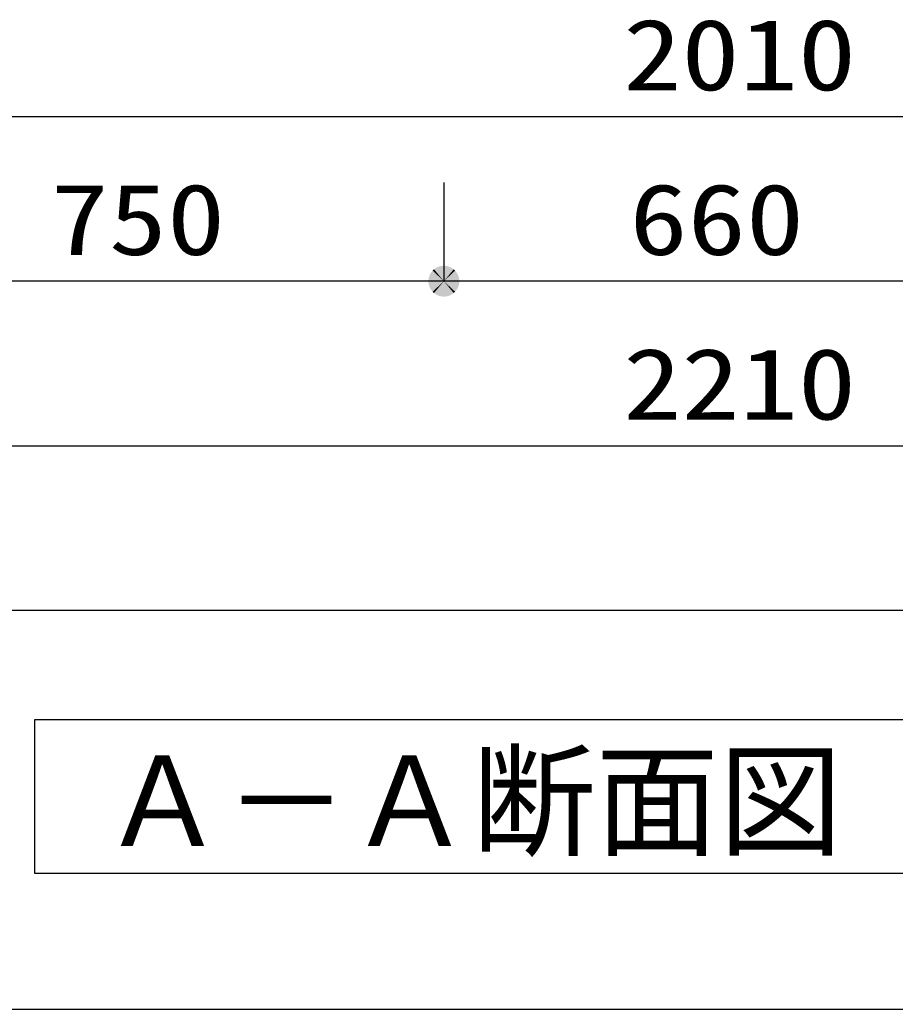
# Model space of a CAD drawing. Units: millimetres, scale not verified. Extents: x -8910 to 8910, y -6308 to 6308.
# Drawn here: x -6024 to -4961, y -5056 to -3854 of the extents above; entities that cross this region are included whole.
import ezdxf
from ezdxf.enums import TextEntityAlignment as Align

# ---------------------------------------------------------------- set-up
doc = ezdxf.new("R2010")
doc.units = ezdxf.units.MM
doc.header["$LTSCALE"] = 30
for name, color, linetype, lineweight in [('0-0_空気管', 3, 'Continuous', 25), ('0-4_00クル-フ-6寸法', 132, 'Continuous', 25), ('1-5_Axis_waku', 7, 'Continuous', 25)]:
    doc.layers.add(name, color=color, linetype=linetype, lineweight=lineweight)
doc.styles.add('ＭＳ ゴシック', font='')
doc.styles.get('ＭＳ ゴシック').set_extended_font_data('MS Gothic')

msp = doc.modelspace()

# ---------------------------------------------------------------- linework, layer by layer
at = {"layer": '0-0_空気管'}
msp.add_lwpolyline([(-3976.95, -4705.1), (-6006.27, -4705.1), (-6006.27, -4891.41), (-3976.95, -4891.41)], close=True, dxfattribs=at)
at = {"layer": '0-4_00クル-フ-6寸法', "color": 4}
for p, q in [((-6158.91, -3971.98), (-4148.91, -3971.98)), ((-5508.91, -4051.98), (-5508.91, -4171.98)), ((-5508.91, -4051.98), (-5508.91, -4171.98)), ((-5508.91, -4171.98), (-6258.91, -4171.98)), ((-4848.91, -4171.98), (-5508.91, -4171.98)), ((-6258.91, -4371.98), (-4048.91, -4371.98)), ((-3318.91, -4571.98), (-6258.91, -4571.98))]:
    msp.add_line(p, q, dxfattribs=at)
at = {"layer": '0-4_00クル-フ-6寸法'}
for points in [[(-5508.91, -4171.98), (-5524.08, -4160.95), (-5522.58, -4159.14)], [(-5508.91, -4171.98), (-5524.08, -4160.95), (-5522.58, -4159.14)], [(-5508.91, -4171.98), (-5522.58, -4159.14), (-5520.86, -4157.53)], [(-5508.91, -4171.98), (-5522.58, -4159.14), (-5520.86, -4157.53)], [(-5508.91, -4171.98), (-5520.86, -4157.53), (-5518.96, -4156.14)], [(-5508.91, -4171.98), (-5520.86, -4157.53), (-5518.96, -4156.14)], [(-5508.91, -4171.98), (-5518.96, -4156.14), (-5516.9, -4155.01)], [(-5508.91, -4171.98), (-5518.96, -4156.14), (-5516.9, -4155.01)], [(-5508.91, -4171.98), (-5516.9, -4155.01), (-5514.71, -4154.14)], [(-5508.91, -4171.98), (-5516.9, -4155.01), (-5514.71, -4154.14)], [(-5508.91, -4171.98), (-5514.71, -4154.14), (-5512.43, -4153.56)], [(-5508.91, -4171.98), (-5514.71, -4154.14), (-5512.43, -4153.56)], [(-5508.91, -4171.98), (-5512.43, -4153.56), (-5510.09, -4153.26)], [(-5508.91, -4171.98), (-5512.43, -4153.56), (-5510.09, -4153.26)], [(-5508.91, -4171.98), (-5510.09, -4153.26), (-5507.74, -4153.26)], [(-5508.91, -4171.98), (-5510.09, -4153.26), (-5507.74, -4153.26)], [(-5508.91, -4171.98), (-5507.74, -4153.26), (-5505.4, -4153.56)], [(-5508.91, -4171.98), (-5507.74, -4153.26), (-5505.4, -4153.56)], [(-5508.91, -4171.98), (-5505.4, -4153.56), (-5503.12, -4154.14)], [(-5508.91, -4171.98), (-5505.4, -4153.56), (-5503.12, -4154.14)], [(-5508.91, -4171.98), (-5503.12, -4154.14), (-5500.93, -4155.01)], [(-5508.91, -4171.98), (-5503.12, -4154.14), (-5500.93, -4155.01)], [(-5508.91, -4171.98), (-5500.93, -4155.01), (-5498.87, -4156.14)], [(-5508.91, -4171.98), (-5500.93, -4155.01), (-5498.87, -4156.14)], [(-5508.91, -4171.98), (-5498.87, -4156.14), (-5496.96, -4157.53)], [(-5508.91, -4171.98), (-5498.87, -4156.14), (-5496.96, -4157.53)], [(-5508.91, -4171.98), (-5496.96, -4157.53), (-5495.24, -4159.14)], [(-5508.91, -4171.98), (-5496.96, -4157.53), (-5495.24, -4159.14)], [(-5508.91, -4171.98), (-5495.24, -4159.14), (-5493.74, -4160.95)], [(-5508.91, -4171.98), (-5495.24, -4159.14), (-5493.74, -4160.95)], [(-5508.91, -4171.98), (-5527.66, -4171.98), (-5527.52, -4169.63)], [(-5508.91, -4171.98), (-5527.66, -4171.98), (-5527.52, -4169.63)], [(-5508.91, -4171.98), (-5527.52, -4169.63), (-5527.07, -4167.31)], [(-5508.91, -4171.98), (-5527.52, -4169.63), (-5527.07, -4167.31)], [(-5508.91, -4171.98), (-5527.07, -4167.31), (-5526.35, -4165.07)], [(-5508.91, -4171.98), (-5527.07, -4167.31), (-5526.35, -4165.07)], [(-5508.91, -4171.98), (-5526.35, -4165.07), (-5525.34, -4162.94)], [(-5508.91, -4171.98), (-5526.35, -4165.07), (-5525.34, -4162.94)], [(-5508.91, -4171.98), (-5525.34, -4162.94), (-5524.08, -4160.95)], [(-5508.91, -4171.98), (-5525.34, -4162.94), (-5524.08, -4160.95)], [(-5508.91, -4171.98), (-5493.74, -4160.95), (-5492.48, -4162.94)], [(-5508.91, -4171.98), (-5493.74, -4160.95), (-5492.48, -4162.94)], [(-5508.91, -4171.98), (-5492.48, -4162.94), (-5491.48, -4165.07)], [(-5508.91, -4171.98), (-5492.48, -4162.94), (-5491.48, -4165.07)], [(-5508.91, -4171.98), (-5491.48, -4165.07), (-5490.75, -4167.31)], [(-5508.91, -4171.98), (-5491.48, -4165.07), (-5490.75, -4167.31)], [(-5508.91, -4171.98), (-5490.75, -4167.31), (-5490.31, -4169.63)], [(-5508.91, -4171.98), (-5490.75, -4167.31), (-5490.31, -4169.63)], [(-5508.91, -4171.98), (-5490.31, -4169.63), (-5490.16, -4171.98)], [(-5508.91, -4171.98), (-5490.31, -4169.63), (-5490.16, -4171.98)], [(-5508.91, -4171.98), (-5527.52, -4174.33), (-5527.66, -4171.98)], [(-5508.91, -4171.98), (-5527.52, -4174.33), (-5527.66, -4171.98)], [(-5508.91, -4171.98), (-5527.07, -4176.64), (-5527.52, -4174.33)], [(-5508.91, -4171.98), (-5527.07, -4176.64), (-5527.52, -4174.33)], [(-5508.91, -4171.98), (-5526.35, -4178.88), (-5527.07, -4176.64)], [(-5508.91, -4171.98), (-5526.35, -4178.88), (-5527.07, -4176.64)], [(-5508.91, -4171.98), (-5525.34, -4181.01), (-5526.35, -4178.88)], [(-5508.91, -4171.98), (-5525.34, -4181.01), (-5526.35, -4178.88)], [(-5508.91, -4171.98), (-5524.08, -4183), (-5525.34, -4181.01)], [(-5508.91, -4171.98), (-5524.08, -4183), (-5525.34, -4181.01)], [(-5508.91, -4171.98), (-5522.58, -4184.81), (-5524.08, -4183)], [(-5508.91, -4171.98), (-5522.58, -4184.81), (-5524.08, -4183)], [(-5508.91, -4171.98), (-5520.86, -4186.42), (-5522.58, -4184.81)], [(-5508.91, -4171.98), (-5520.86, -4186.42), (-5522.58, -4184.81)], [(-5508.91, -4171.98), (-5518.96, -4187.81), (-5520.86, -4186.42)], [(-5508.91, -4171.98), (-5518.96, -4187.81), (-5520.86, -4186.42)], [(-5508.91, -4171.98), (-5516.9, -4188.94), (-5518.96, -4187.81)], [(-5508.91, -4171.98), (-5516.9, -4188.94), (-5518.96, -4187.81)], [(-5508.91, -4171.98), (-5514.71, -4189.81), (-5516.9, -4188.94)], [(-5508.91, -4171.98), (-5514.71, -4189.81), (-5516.9, -4188.94)], [(-5508.91, -4171.98), (-5512.43, -4190.39), (-5514.71, -4189.81)], [(-5508.91, -4171.98), (-5512.43, -4190.39), (-5514.71, -4189.81)], [(-5508.91, -4171.98), (-5510.09, -4190.69), (-5512.43, -4190.39)], [(-5508.91, -4171.98), (-5510.09, -4190.69), (-5512.43, -4190.39)], [(-5508.91, -4171.98), (-5507.74, -4190.69), (-5510.09, -4190.69)], [(-5508.91, -4171.98), (-5507.74, -4190.69), (-5510.09, -4190.69)], [(-5508.91, -4171.98), (-5505.4, -4190.39), (-5507.74, -4190.69)], [(-5508.91, -4171.98), (-5503.12, -4189.81), (-5505.4, -4190.39)], [(-5508.91, -4171.98), (-5500.93, -4188.94), (-5503.12, -4189.81)], [(-5508.91, -4171.98), (-5498.87, -4187.81), (-5500.93, -4188.94)], [(-5508.91, -4171.98), (-5496.96, -4186.42), (-5498.87, -4187.81)], [(-5508.91, -4171.98), (-5495.24, -4184.81), (-5496.96, -4186.42)], [(-5508.91, -4171.98), (-5493.74, -4183), (-5495.24, -4184.81)], [(-5508.91, -4171.98), (-5492.48, -4181.01), (-5493.74, -4183)], [(-5508.91, -4171.98), (-5491.48, -4178.88), (-5492.48, -4181.01)], [(-5508.91, -4171.98), (-5490.75, -4176.64), (-5491.48, -4178.88)], [(-5508.91, -4171.98), (-5490.31, -4174.33), (-5490.75, -4176.64)], [(-5508.91, -4171.98), (-5490.16, -4171.98), (-5490.31, -4174.33)], [(-5508.91, -4171.98), (-5505.4, -4190.39), (-5507.74, -4190.69)], [(-5508.91, -4171.98), (-5503.12, -4189.81), (-5505.4, -4190.39)], [(-5508.91, -4171.98), (-5500.93, -4188.94), (-5503.12, -4189.81)], [(-5508.91, -4171.98), (-5498.87, -4187.81), (-5500.93, -4188.94)], [(-5508.91, -4171.98), (-5496.96, -4186.42), (-5498.87, -4187.81)], [(-5508.91, -4171.98), (-5495.24, -4184.81), (-5496.96, -4186.42)], [(-5508.91, -4171.98), (-5493.74, -4183), (-5495.24, -4184.81)], [(-5508.91, -4171.98), (-5492.48, -4181.01), (-5493.74, -4183)], [(-5508.91, -4171.98), (-5491.48, -4178.88), (-5492.48, -4181.01)], [(-5508.91, -4171.98), (-5490.75, -4176.64), (-5491.48, -4178.88)], [(-5508.91, -4171.98), (-5490.31, -4174.33), (-5490.75, -4176.64)], [(-5508.91, -4171.98), (-5490.16, -4171.98), (-5490.31, -4174.33)]]:
    msp.add_solid(points, dxfattribs=at)
at = {"layer": '1-5_Axis_waku'}
msp.add_line((-7770, -5056.5), (8400, -5056.5), dxfattribs=at)

# ---------------------------------------------------------------- texts
at = {"layer": '0-0_空気管', "color": 4, "style": 'ＭＳ ゴシック'}
msp.add_text('Ａ－Ａ断面図', height=110, dxfattribs=at).set_placement((-5925.03, -4891.38), align=Align.BOTTOM_LEFT)
at = {"layer": '0-4_00クル-フ-6寸法', "color": 3, "style": 'ＭＳ ゴシック', "width": 1.2}
for s, p in [('2010', (-5291.06, -3966.13)), ('750', (-5986.77, -4166.13)), ('660', (-5283.48, -4166.13)), ('2210', (-5291.06, -4366.13))]:
    msp.add_text(s, height=86.66, dxfattribs=at).set_placement(p, align=Align.BOTTOM_LEFT)

doc.saveas('drawing.dxf')
